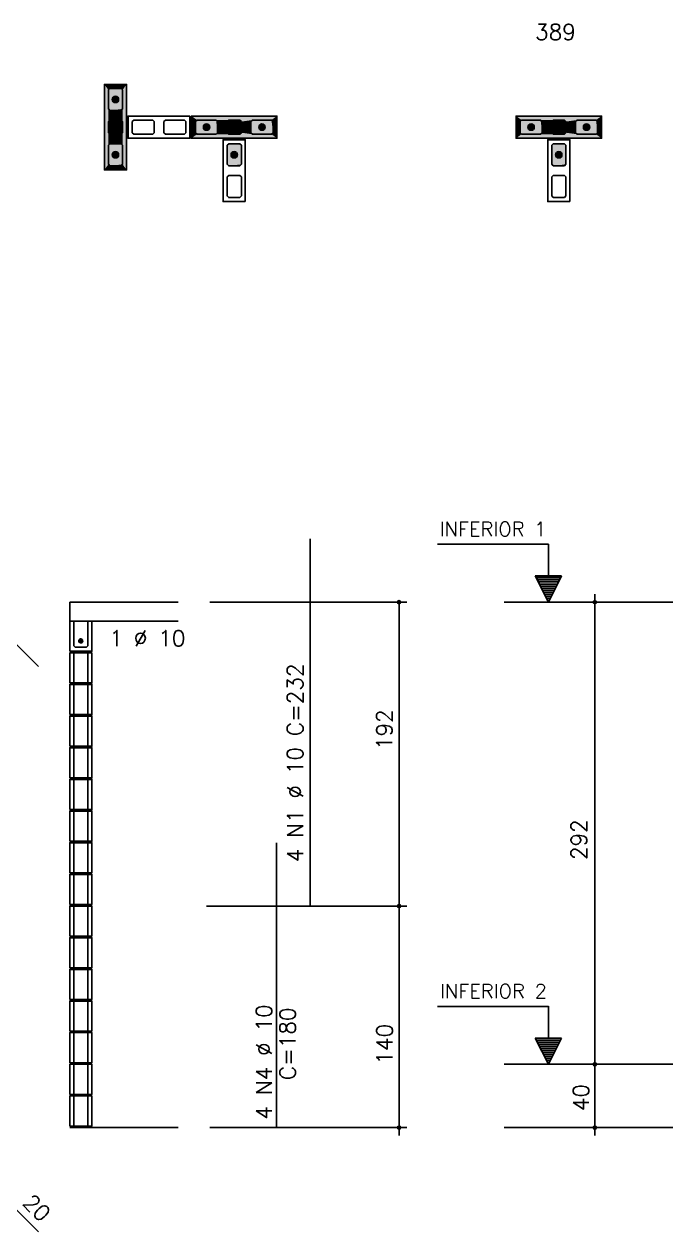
# Model space of a CAD drawing. Extents: x -1.9 to 86, y -1.6 to 60.9.
# Drawn here: x 36.79 to 44.98, y 14.5 to 29.76 of the extents above; entities that cross this region are included whole.
import ezdxf

# ---------------------------------------------------------------- set-up
doc = ezdxf.new("R2010")
doc.units = 0
doc.header["$MEASUREMENT"] = 0
for name, color, linetype in [('PENA_01', 1, 'CONTINUOUS'), ('PENA_02', 2, 'CONTINUOUS'), ('PENA_03', 3, 'CONTINUOUS'), ('PENA_05', 5, 'CONTINUOUS'), ('PENA_11', 252, 'CONTINUOUS'), ('PENA_19', 240, 'CONTINUOUS')]:
    doc.layers.add(name, color=color, linetype=linetype)
doc.styles.get("Standard").update_dxf_attribs({"font": 'ROMANS.SHX'})

msp = doc.modelspace()

# ---------------------------------------------------------------- linework, layer by layer
at = {"layer": 'PENA_01', "linetype": 'Continuous'}
for p, q in [((42.850194, 22.457409), (44.981058, 22.457409)), ((42.850194, 16.617409), (44.981058, 16.617409)), ((42.850194, 15.817409), (44.981058, 15.817409))]:
    msp.add_line(p, q, dxfattribs=at)
for points in [[(38.010752, 28.951166), (38.030752, 28.931166), (38.030752, 28.691166), (38.010752, 28.671166), (37.870752, 28.671166), (37.850752, 28.691166), (37.850752, 28.931166), (37.870752, 28.951166), (38.010752, 28.951166)], [(38.010752, 28.551166), (38.030752, 28.531166), (38.030752, 28.391166), (38.010752, 28.371166), (37.870752, 28.371166), (37.850752, 28.391166), (37.850752, 28.531166), (37.870752, 28.551166), (38.010752, 28.551166)], [(38.430752, 28.531166), (38.410752, 28.551166), (38.170752, 28.551166), (38.150752, 28.531166), (38.150752, 28.391166), (38.170752, 28.371166), (38.410752, 28.371166), (38.430752, 28.391166), (38.430752, 28.531166)], [(38.830752, 28.531166), (38.810752, 28.551166), (38.570752, 28.551166), (38.550752, 28.531166), (38.550752, 28.391166), (38.570752, 28.371166), (38.810752, 28.371166), (38.830752, 28.391166), (38.830752, 28.531166)], [(38.950752, 28.531166), (38.970752, 28.551166), (39.210752, 28.551166), (39.230752, 28.531166), (39.230752, 28.391166), (39.210752, 28.371166), (38.970752, 28.371166), (38.950752, 28.391166), (38.950752, 28.531166)], [(39.350752, 28.531166), (39.370752, 28.551166), (39.510752, 28.551166), (39.530752, 28.531166), (39.530752, 28.391166), (39.510752, 28.371166), (39.370752, 28.371166), (39.350752, 28.391166), (39.350752, 28.531166)], [(39.650752, 28.531166), (39.670752, 28.551166), (39.910752, 28.551166), (39.930752, 28.531166), (39.930752, 28.391166), (39.910752, 28.371166), (39.670752, 28.371166), (39.650752, 28.391166), (39.650752, 28.531166)], [(43.050752, 28.531166), (43.070752, 28.551166), (43.310752, 28.551166), (43.330752, 28.531166), (43.330752, 28.391166), (43.310752, 28.371166), (43.070752, 28.371166), (43.050752, 28.391166), (43.050752, 28.531166)], [(43.450752, 28.531166), (43.470752, 28.551166), (43.610752, 28.551166), (43.630752, 28.531166), (43.630752, 28.391166), (43.610752, 28.371166), (43.470752, 28.371166), (43.450752, 28.391166), (43.450752, 28.531166)], [(43.750752, 28.531166), (43.770752, 28.551166), (44.010752, 28.551166), (44.030752, 28.531166), (44.030752, 28.391166), (44.010752, 28.371166), (43.770752, 28.371166), (43.750752, 28.391166), (43.750752, 28.531166)], [(38.010752, 28.251166), (38.030752, 28.231166), (38.030752, 27.991166), (38.010752, 27.971166), (37.870752, 27.971166), (37.850752, 27.991166), (37.850752, 28.231166), (37.870752, 28.251166), (38.010752, 28.251166)], [(39.510752, 27.971166), (39.530752, 27.991166), (39.530752, 28.231166), (39.510752, 28.251166), (39.370752, 28.251166), (39.350752, 28.231166), (39.350752, 27.991166), (39.370752, 27.971166), (39.510752, 27.971166)], [(43.610752, 27.971166), (43.630752, 27.991166), (43.630752, 28.231166), (43.610752, 28.251166), (43.470752, 28.251166), (43.450752, 28.231166), (43.450752, 27.991166), (43.470752, 27.971166), (43.610752, 27.971166)], [(39.510752, 27.571166), (39.530752, 27.591166), (39.530752, 27.831166), (39.510752, 27.851166), (39.370752, 27.851166), (39.350752, 27.831166), (39.350752, 27.591166), (39.370752, 27.571166), (39.510752, 27.571166)], [(43.610752, 27.571166), (43.630752, 27.591166), (43.630752, 27.831166), (43.610752, 27.851166), (43.470752, 27.851166), (43.450752, 27.831166), (43.450752, 27.591166), (43.470752, 27.571166), (43.610752, 27.571166)]]:
    msp.add_lwpolyline(points, dxfattribs=at)
at = {"layer": 'PENA_02', "linetype": 'Continuous'}
for p, q in [((37.800752, 27.921166), (37.800752, 29.001166)), ((37.800752, 29.001166), (38.080752, 29.001166)), ((38.080752, 29.001166), (38.080752, 27.921166)), ((38.900752, 28.601166), (39.980752, 28.601166)), ((38.900752, 28.321166), (38.900752, 28.601166)), ((39.980752, 28.601166), (39.980752, 28.321166)), ((43.000752, 28.601166), (44.080752, 28.601166)), ((43.000752, 28.321166), (43.000752, 28.601166)), ((44.080752, 28.601166), (44.080752, 28.321166)), ((39.980752, 28.321166), (38.900752, 28.321166)), ((44.080752, 28.321166), (43.000752, 28.321166)), ((38.080752, 27.921166), (37.800752, 27.921166))]:
    msp.add_line(p, q, dxfattribs=at)
for points in [[(38.880752, 28.601166), (38.100752, 28.601166), (38.100752, 28.321166), (38.880752, 28.321166), (38.880752, 28.601166)], [(39.580752, 27.521166), (39.580752, 28.301166), (39.300752, 28.301166), (39.300752, 27.521166), (39.580752, 27.521166)], [(43.680752, 27.521166), (43.680752, 28.301166), (43.400752, 28.301166), (43.400752, 27.521166), (43.680752, 27.521166)]]:
    msp.add_lwpolyline(points, dxfattribs=at)
for centre, radius in [((41.523063, 22.457209), 0.02), ((41.523063, 22.457209), 0.01), ((43.99634, 22.457409), 0.02), ((43.99634, 22.457409), 0.01), ((41.523063, 18.617209), 0.02), ((41.523063, 18.617209), 0.01), ((43.99634, 16.617409), 0.02), ((43.99634, 16.617409), 0.01), ((41.523063, 15.817209), 0.02), ((41.523063, 15.817209), 0.01), ((43.99634, 15.817409), 0.02), ((43.99634, 15.817409), 0.01)]:
    msp.add_circle(centre, radius, dxfattribs=at)
at = {"layer": 'PENA_03', "linetype": 'Continuous'}
for p, q in [((43.409193, 23.189274), (42.009193, 23.189274)), ((43.409193, 22.789274), (43.409193, 23.189274)), ((43.410593, 22.789274), (43.410593, 23.190674)), ((43.409893, 22.457409), (43.24396, 22.789274)), ((43.24396, 22.789274), (43.409193, 22.789274)), ((43.409893, 22.460531), (43.246216, 22.787883)), ((43.573569, 22.787883), (43.246216, 22.787883)), ((43.563062, 22.763746), (43.256723, 22.763746)), ((43.575826, 22.789274), (43.409893, 22.457409)), ((43.573569, 22.787884), (43.409893, 22.46053)), ((43.410593, 22.789274), (43.575826, 22.789274)), ((43.550298, 22.738218), (43.269488, 22.738218)), ((43.537534, 22.71269), (43.282252, 22.71269)), ((43.524769, 22.687162), (43.295016, 22.687162)), ((43.512005, 22.661634), (43.30778, 22.661634)), ((43.499241, 22.636106), (43.320544, 22.636106)), ((43.486477, 22.610578), (43.333308, 22.610578)), ((37.363068, 22.457209), (37.363068, 21.837209)), ((37.363068, 22.457209), (38.733747, 22.457209)), ((39.133747, 22.457209), (41.623063, 22.457209)), ((41.523063, 15.716676), (41.523063, 22.457209)), ((43.473713, 22.58505), (43.346072, 22.58505)), ((43.460949, 22.559522), (43.358836, 22.559522)), ((43.448185, 22.533994), (43.3716, 22.533994)), ((43.435421, 22.508465), (43.384364, 22.508465)), ((43.422657, 22.482937), (43.397129, 22.482937)), ((43.99634, 15.716876), (43.99634, 22.557409)), ((37.363068, 22.217209), (38.733747, 22.217209)), ((37.413068, 21.437209), (37.413068, 21.817209)), ((37.593068, 21.437209), (37.593068, 21.817209)), ((37.413068, 21.037209), (37.413068, 21.417209)), ((37.593068, 21.037209), (37.593068, 21.417209)), ((37.413068, 20.637209), (37.413068, 21.017209)), ((37.593068, 20.637209), (37.593068, 21.017209)), ((37.413068, 20.237209), (37.413068, 20.617209)), ((37.593068, 20.237209), (37.593068, 20.617209)), ((37.413068, 19.837209), (37.413068, 20.217209)), ((37.593068, 19.837209), (37.593068, 20.217209)), ((37.413068, 19.437209), (37.413068, 19.817209)), ((37.593068, 19.437209), (37.593068, 19.817209)), ((37.413068, 19.037209), (37.413068, 19.417209)), ((37.593068, 19.037209), (37.593068, 19.417209)), ((37.413068, 18.637209), (37.413068, 19.017209)), ((37.593068, 18.637209), (37.593068, 19.017209)), ((37.413068, 18.237209), (37.413068, 18.617209)), ((37.593068, 18.237209), (37.593068, 18.617209)), ((39.091816, 18.617209), (41.623063, 18.617209)), ((37.413068, 17.837209), (37.413068, 18.217209)), ((37.593068, 17.837209), (37.593068, 18.217209)), ((37.413068, 17.437209), (37.413068, 17.817209)), ((37.593068, 17.437209), (37.593068, 17.817209)), ((37.413068, 17.037209), (37.413068, 17.417209)), ((37.593068, 17.037209), (37.593068, 17.417209)), ((43.409193, 17.349274), (42.009193, 17.349274)), ((43.409193, 16.949274), (43.409193, 17.349274)), ((43.410593, 16.949274), (43.410593, 17.350674)), ((37.413068, 16.637209), (37.413068, 17.017209)), ((37.593068, 16.637209), (37.593068, 17.017209)), ((43.409893, 16.617409), (43.24396, 16.949274)), ((43.24396, 16.949274), (43.409193, 16.949274)), ((43.409893, 16.620531), (43.246216, 16.947883)), ((43.573569, 16.947883), (43.246216, 16.947883)), ((43.575826, 16.949274), (43.409893, 16.617409)), ((43.573569, 16.947884), (43.409893, 16.62053)), ((43.410593, 16.949274), (43.575826, 16.949274)), ((43.563062, 16.923746), (43.256723, 16.923746)), ((43.550298, 16.898218), (43.269488, 16.898218)), ((43.537534, 16.87269), (43.282252, 16.87269)), ((43.524769, 16.847162), (43.295016, 16.847162)), ((43.512005, 16.821634), (43.30778, 16.821634)), ((43.499241, 16.796106), (43.320544, 16.796106)), ((43.486477, 16.770578), (43.333308, 16.770578)), ((43.473713, 16.74505), (43.346072, 16.74505)), ((43.460949, 16.719522), (43.358836, 16.719522)), ((43.448185, 16.693994), (43.3716, 16.693994)), ((43.435421, 16.668465), (43.384364, 16.668465)), ((43.422657, 16.642937), (43.397129, 16.642937)), ((37.413068, 16.237209), (37.413068, 16.617209)), ((37.593068, 16.237209), (37.593068, 16.617209)), ((37.413068, 15.837209), (37.413068, 16.217209)), ((37.593068, 15.837209), (37.593068, 16.217209)), ((37.363068, 15.817209), (38.733747, 15.817209)), ((39.133747, 15.817209), (41.623063, 15.817209))]:
    msp.add_line(p, q, dxfattribs=at)
for points in [[(37.870752, 28.671166), (37.850752, 28.691166), (37.850752, 28.931166), (37.870752, 28.951166), (38.010752, 28.951166), (38.030752, 28.931166), (38.030752, 28.691166), (38.010752, 28.671166), (37.870752, 28.671166)], [(38.030752, 28.391166), (38.010752, 28.371166), (37.870752, 28.371166), (37.850752, 28.391166), (37.850752, 28.531166), (37.870752, 28.551166), (38.010752, 28.551166), (38.030752, 28.531166), (38.030752, 28.391166)], [(39.230752, 28.391166), (39.210752, 28.371166), (38.970752, 28.371166), (38.950752, 28.391166), (38.950752, 28.531166), (38.970752, 28.551166), (39.210752, 28.551166), (39.230752, 28.531166), (39.230752, 28.391166)], [(39.530752, 28.391166), (39.510752, 28.371166), (39.370752, 28.371166), (39.350752, 28.391166), (39.350752, 28.531166), (39.370752, 28.551166), (39.510752, 28.551166), (39.530752, 28.531166), (39.530752, 28.391166)], [(39.930752, 28.391166), (39.910752, 28.371166), (39.670752, 28.371166), (39.650752, 28.391166), (39.650752, 28.531166), (39.670752, 28.551166), (39.910752, 28.551166), (39.930752, 28.531166), (39.930752, 28.391166)], [(43.330752, 28.391166), (43.310752, 28.371166), (43.070752, 28.371166), (43.050752, 28.391166), (43.050752, 28.531166), (43.070752, 28.551166), (43.310752, 28.551166), (43.330752, 28.531166), (43.330752, 28.391166)], [(43.630752, 28.391166), (43.610752, 28.371166), (43.470752, 28.371166), (43.450752, 28.391166), (43.450752, 28.531166), (43.470752, 28.551166), (43.610752, 28.551166), (43.630752, 28.531166), (43.630752, 28.391166)], [(44.030752, 28.391166), (44.010752, 28.371166), (43.770752, 28.371166), (43.750752, 28.391166), (43.750752, 28.531166), (43.770752, 28.551166), (44.010752, 28.551166), (44.030752, 28.531166), (44.030752, 28.391166)], [(37.870752, 27.971166), (37.850752, 27.991166), (37.850752, 28.231166), (37.870752, 28.251166), (38.010752, 28.251166), (38.030752, 28.231166), (38.030752, 27.991166), (38.010752, 27.971166), (37.870752, 27.971166)], [(39.370752, 27.971166), (39.350752, 27.991166), (39.350752, 28.231166), (39.370752, 28.251166), (39.510752, 28.251166), (39.530752, 28.231166), (39.530752, 27.991166), (39.510752, 27.971166), (39.370752, 27.971166)], [(43.470752, 27.971166), (43.450752, 27.991166), (43.450752, 28.231166), (43.470752, 28.251166), (43.610752, 28.251166), (43.630752, 28.231166), (43.630752, 27.991166), (43.610752, 27.971166), (43.470752, 27.971166)], [(37.363068, 21.837209), (37.643068, 21.837209), (37.643068, 22.217209)], [(37.593068, 22.217209), (37.593068, 21.907209), (37.573068, 21.887209), (37.433068, 21.887209), (37.413068, 21.907209), (37.413068, 22.217209)], [(37.527617, 21.968199), (37.525455, 21.978367), (37.519345, 21.986777), (37.510342, 21.991975), (37.500004, 21.993062), (37.490117, 21.98985), (37.482391, 21.982894), (37.478163, 21.973397), (37.478163, 21.963001), (37.482391, 21.953504), (37.490117, 21.946548), (37.500004, 21.943336), (37.510342, 21.944422), (37.519345, 21.94962), (37.525455, 21.95803), (37.527617, 21.968199)], [(37.363068, 21.437209), (37.643068, 21.437209), (37.643068, 21.817209), (37.363068, 21.817209), (37.363068, 21.437209)], [(37.363068, 21.037209), (37.643068, 21.037209), (37.643068, 21.417209), (37.363068, 21.417209), (37.363068, 21.037209)], [(37.363068, 20.637209), (37.643068, 20.637209), (37.643068, 21.017209), (37.363068, 21.017209), (37.363068, 20.637209)], [(37.363068, 20.237209), (37.643068, 20.237209), (37.643068, 20.617209), (37.363068, 20.617209), (37.363068, 20.237209)], [(37.363068, 19.837209), (37.643068, 19.837209), (37.643068, 20.217209), (37.363068, 20.217209), (37.363068, 19.837209)], [(37.363068, 19.437209), (37.643068, 19.437209), (37.643068, 19.817209), (37.363068, 19.817209), (37.363068, 19.437209)], [(37.363068, 19.037209), (37.643068, 19.037209), (37.643068, 19.417209), (37.363068, 19.417209), (37.363068, 19.037209)], [(37.363068, 18.637209), (37.643068, 18.637209), (37.643068, 19.017209), (37.363068, 19.017209), (37.363068, 18.637209)], [(37.363068, 18.237209), (37.643068, 18.237209), (37.643068, 18.617209), (37.363068, 18.617209), (37.363068, 18.237209)], [(37.363068, 17.837209), (37.643068, 17.837209), (37.643068, 18.217209), (37.363068, 18.217209), (37.363068, 17.837209)], [(37.363068, 17.437209), (37.643068, 17.437209), (37.643068, 17.817209), (37.363068, 17.817209), (37.363068, 17.437209)], [(37.363068, 17.037209), (37.643068, 17.037209), (37.643068, 17.417209), (37.363068, 17.417209), (37.363068, 17.037209)], [(37.363068, 16.637209), (37.643068, 16.637209), (37.643068, 17.017209), (37.363068, 17.017209), (37.363068, 16.637209)], [(37.363068, 16.237209), (37.643068, 16.237209), (37.643068, 16.617209), (37.363068, 16.617209), (37.363068, 16.237209)], [(37.363068, 15.837209), (37.643068, 15.837209), (37.643068, 16.217209), (37.363068, 16.217209), (37.363068, 15.837209)]]:
    msp.add_lwpolyline(points, dxfattribs=at)
for centre, radius in [((37.940752, 28.811166), 0.04), ((37.940752, 28.461166), 0.04), ((39.090752, 28.461166), 0.04), ((39.440752, 28.461166), 0.04), ((39.790752, 28.461166), 0.04), ((43.190752, 28.461166), 0.04), ((43.540752, 28.461166), 0.04), ((43.890752, 28.461166), 0.04), ((37.940752, 28.111166), 0.04), ((39.440752, 28.111166), 0.04), ((43.540752, 28.111166), 0.04), ((37.502617, 21.968199), 0.025)]:
    msp.add_circle(centre, radius, dxfattribs=at)
for points in [[(37.980752, 28.811166), (37.947698, 28.850558), (37.920752, 28.845807)], [(37.980752, 28.811166), (37.971394, 28.836877), (37.947698, 28.850558)], [(37.980752, 28.811166), (37.920752, 28.845807), (37.903164, 28.824847)], [(37.980752, 28.811166), (37.903164, 28.824847), (37.903164, 28.797485)], [(37.980752, 28.811166), (37.903164, 28.797485), (37.920752, 28.776525)], [(37.980752, 28.811166), (37.920752, 28.776525), (37.947698, 28.771774)], [(37.980752, 28.811166), (37.947698, 28.771774), (37.971394, 28.785454)], [(37.980752, 28.811166), (37.971394, 28.785454), (37.980752, 28.811166)], [(37.980752, 28.461166), (37.920752, 28.495807), (37.903164, 28.474847)], [(37.980752, 28.461166), (37.903164, 28.474847), (37.903164, 28.447485)], [(37.980752, 28.461166), (37.903164, 28.447485), (37.920752, 28.426525)], [(37.980752, 28.461166), (37.947698, 28.500558), (37.920752, 28.495807)], [(37.980752, 28.461166), (37.920752, 28.426525), (37.947698, 28.421774)], [(37.980752, 28.461166), (37.971394, 28.486877), (37.947698, 28.500558)], [(37.980752, 28.461166), (37.947698, 28.421774), (37.971394, 28.435454)], [(37.980752, 28.461166), (37.971394, 28.435454), (37.980752, 28.461166)], [(39.130752, 28.461166), (39.070752, 28.495807), (39.053164, 28.474847)], [(39.130752, 28.461166), (39.053164, 28.474847), (39.053164, 28.447485)], [(39.130752, 28.461166), (39.053164, 28.447485), (39.070752, 28.426525)], [(39.130752, 28.461166), (39.097698, 28.500558), (39.070752, 28.495807)], [(39.130752, 28.461166), (39.070752, 28.426525), (39.097698, 28.421774)], [(39.130752, 28.461166), (39.121394, 28.486877), (39.097698, 28.500558)], [(39.130752, 28.461166), (39.097698, 28.421774), (39.121394, 28.435454)], [(39.130752, 28.461166), (39.121394, 28.435454), (39.130752, 28.461166)], [(39.480752, 28.461166), (39.420752, 28.495807), (39.403164, 28.474847)], [(39.480752, 28.461166), (39.403164, 28.474847), (39.403164, 28.447485)], [(39.480752, 28.461166), (39.403164, 28.447485), (39.420752, 28.426525)], [(39.480752, 28.461166), (39.447698, 28.500558), (39.420752, 28.495807)], [(39.480752, 28.461166), (39.420752, 28.426525), (39.447698, 28.421774)], [(39.480752, 28.461166), (39.471394, 28.486877), (39.447698, 28.500558)], [(39.480752, 28.461166), (39.447698, 28.421774), (39.471394, 28.435454)], [(39.480752, 28.461166), (39.471394, 28.435454), (39.480752, 28.461166)], [(39.830752, 28.461166), (39.770752, 28.495807), (39.753164, 28.474847)], [(39.830752, 28.461166), (39.753164, 28.474847), (39.753164, 28.447485)], [(39.830752, 28.461166), (39.753164, 28.447485), (39.770752, 28.426525)], [(39.830752, 28.461166), (39.797698, 28.500558), (39.770752, 28.495807)], [(39.830752, 28.461166), (39.770752, 28.426525), (39.797698, 28.421774)], [(39.830752, 28.461166), (39.821394, 28.486877), (39.797698, 28.500558)], [(39.830752, 28.461166), (39.797698, 28.421774), (39.821394, 28.435454)], [(39.830752, 28.461166), (39.821394, 28.435454), (39.830752, 28.461166)], [(43.230752, 28.461166), (43.170752, 28.495807), (43.153164, 28.474847)], [(43.230752, 28.461166), (43.153164, 28.474847), (43.153164, 28.447485)], [(43.230752, 28.461166), (43.153164, 28.447485), (43.170752, 28.426525)], [(43.230752, 28.461166), (43.197698, 28.500558), (43.170752, 28.495807)], [(43.230752, 28.461166), (43.170752, 28.426525), (43.197698, 28.421774)], [(43.230752, 28.461166), (43.221394, 28.486877), (43.197698, 28.500558)], [(43.230752, 28.461166), (43.197698, 28.421774), (43.221394, 28.435454)], [(43.230752, 28.461166), (43.221394, 28.435454), (43.230752, 28.461166)], [(43.580752, 28.461166), (43.520752, 28.495807), (43.503164, 28.474847)], [(43.580752, 28.461166), (43.503164, 28.474847), (43.503164, 28.447485)], [(43.580752, 28.461166), (43.503164, 28.447485), (43.520752, 28.426525)], [(43.580752, 28.461166), (43.547698, 28.500558), (43.520752, 28.495807)], [(43.580752, 28.461166), (43.520752, 28.426525), (43.547698, 28.421774)], [(43.580752, 28.461166), (43.571394, 28.486877), (43.547698, 28.500558)], [(43.580752, 28.461166), (43.547698, 28.421774), (43.571394, 28.435454)], [(43.580752, 28.461166), (43.571394, 28.435454), (43.580752, 28.461166)], [(43.930752, 28.461166), (43.870752, 28.495807), (43.853164, 28.474847)], [(43.930752, 28.461166), (43.853164, 28.474847), (43.853164, 28.447485)], [(43.930752, 28.461166), (43.853164, 28.447485), (43.870752, 28.426525)], [(43.930752, 28.461166), (43.897698, 28.500558), (43.870752, 28.495807)], [(43.930752, 28.461166), (43.870752, 28.426525), (43.897698, 28.421774)], [(43.930752, 28.461166), (43.921394, 28.486877), (43.897698, 28.500558)], [(43.930752, 28.461166), (43.897698, 28.421774), (43.921394, 28.435454)], [(43.930752, 28.461166), (43.921394, 28.435454), (43.930752, 28.461166)], [(37.980752, 28.111166), (37.920752, 28.145807), (37.903164, 28.124847)], [(37.980752, 28.111166), (37.903164, 28.124847), (37.903164, 28.097485)], [(37.980752, 28.111166), (37.903164, 28.097485), (37.920752, 28.076525)], [(37.980752, 28.111166), (37.947698, 28.150558), (37.920752, 28.145807)], [(37.980752, 28.111166), (37.920752, 28.076525), (37.947698, 28.071774)], [(37.980752, 28.111166), (37.971394, 28.136877), (37.947698, 28.150558)], [(37.980752, 28.111166), (37.947698, 28.071774), (37.971394, 28.085454)], [(37.980752, 28.111166), (37.971394, 28.085454), (37.980752, 28.111166)], [(39.480752, 28.111166), (39.420752, 28.145807), (39.403164, 28.124847)], [(39.480752, 28.111166), (39.403164, 28.124847), (39.403164, 28.097485)], [(39.480752, 28.111166), (39.403164, 28.097485), (39.420752, 28.076525)], [(39.480752, 28.111166), (39.447698, 28.150558), (39.420752, 28.145807)], [(39.480752, 28.111166), (39.420752, 28.076525), (39.447698, 28.071774)], [(39.480752, 28.111166), (39.471394, 28.136877), (39.447698, 28.150558)], [(39.480752, 28.111166), (39.447698, 28.071774), (39.471394, 28.085454)], [(39.480752, 28.111166), (39.471394, 28.085454), (39.480752, 28.111166)], [(43.580752, 28.111166), (43.520752, 28.145807), (43.503164, 28.124847)], [(43.580752, 28.111166), (43.503164, 28.124847), (43.503164, 28.097485)], [(43.580752, 28.111166), (43.503164, 28.097485), (43.520752, 28.076525)], [(43.580752, 28.111166), (43.547698, 28.150558), (43.520752, 28.145807)], [(43.580752, 28.111166), (43.520752, 28.076525), (43.547698, 28.071774)], [(43.580752, 28.111166), (43.571394, 28.136877), (43.547698, 28.150558)], [(43.580752, 28.111166), (43.547698, 28.071774), (43.571394, 28.085454)], [(43.580752, 28.111166), (43.571394, 28.085454), (43.580752, 28.111166)], [(37.527617, 21.968199), (37.482391, 21.982894), (37.478163, 21.973397)], [(37.527617, 21.968199), (37.490117, 21.98985), (37.479124, 21.976749)], [(37.527617, 21.968199), (37.490117, 21.98985), (37.482391, 21.982894)], [(37.527617, 21.968199), (37.500004, 21.993062), (37.490117, 21.98985)], [(37.527617, 21.968199), (37.506958, 21.992819), (37.490117, 21.98985)], [(37.527617, 21.968199), (37.510342, 21.991975), (37.500004, 21.993062)], [(37.527617, 21.968199), (37.521768, 21.984269), (37.506958, 21.992819)], [(37.527617, 21.968199), (37.519345, 21.986777), (37.510342, 21.991975)], [(37.527617, 21.968199), (37.525455, 21.978367), (37.519345, 21.986777)], [(37.527617, 21.968199), (37.478163, 21.973397), (37.478163, 21.963001)], [(37.527617, 21.968199), (37.478163, 21.963001), (37.482391, 21.953504)], [(37.527617, 21.968199), (37.479124, 21.976749), (37.479124, 21.959648)], [(37.527617, 21.968199), (37.479124, 21.959648), (37.490117, 21.946548)], [(37.527617, 21.968199), (37.482391, 21.953504), (37.490117, 21.946548)], [(37.527617, 21.968199), (37.490117, 21.946548), (37.506958, 21.943579)], [(37.527617, 21.968199), (37.490117, 21.946548), (37.500004, 21.943336)], [(37.527617, 21.968199), (37.500004, 21.943336), (37.510342, 21.944422)], [(37.527617, 21.968199), (37.506958, 21.943579), (37.521768, 21.952129)], [(37.527617, 21.968199), (37.510342, 21.944422), (37.519345, 21.94962)], [(37.527617, 21.968199), (37.519345, 21.94962), (37.525455, 21.95803)], [(37.527617, 21.968199), (37.521768, 21.952129), (37.527617, 21.968199)], [(37.527617, 21.968199), (37.525455, 21.95803), (37.527617, 21.968199)]]:
    msp.add_solid(points, dxfattribs=at)
at = {"layer": 'PENA_05', "linetype": 'Continuous'}
for p, q in [((40.399313, 18.617209), (40.399313, 23.257209)), ((36.685012, 21.927209), (36.967855, 21.644366)), ((39.973389, 15.817209), (39.973389, 19.417209)), ((36.685012, 14.782697), (36.967855, 14.499855))]:
    msp.add_line(p, q, dxfattribs=at)
at = {"layer": 'PENA_11', "linetype": 'Continuous'}
for points in [[(37.870752, 28.671166), (37.850752, 28.931166), (37.870752, 28.951166)], [(37.870752, 28.671166), (37.850752, 28.691166), (37.850752, 28.931166)], [(37.870752, 28.671166), (37.870752, 28.951166), (38.010752, 28.951166)], [(37.870752, 28.671166), (38.010752, 28.951166), (38.030752, 28.931166)], [(37.870752, 28.671166), (38.030752, 28.931166), (38.030752, 28.691166)], [(38.030752, 28.391166), (37.850752, 28.531166), (37.870752, 28.551166)], [(37.870752, 28.671166), (38.030752, 28.691166), (38.010752, 28.671166)], [(37.870752, 28.671166), (38.010752, 28.671166), (37.870752, 28.671166)], [(38.030752, 28.391166), (37.870752, 28.551166), (38.010752, 28.551166)], [(38.030752, 28.391166), (38.010752, 28.551166), (38.030752, 28.531166)], [(39.230752, 28.391166), (38.950752, 28.531166), (38.970752, 28.551166)], [(39.230752, 28.391166), (38.970752, 28.551166), (39.210752, 28.551166)], [(39.230752, 28.391166), (39.210752, 28.551166), (39.230752, 28.531166)], [(39.530752, 28.391166), (39.350752, 28.531166), (39.370752, 28.551166)], [(39.530752, 28.391166), (39.370752, 28.551166), (39.510752, 28.551166)], [(39.530752, 28.391166), (39.510752, 28.551166), (39.530752, 28.531166)], [(39.930752, 28.391166), (39.650752, 28.531166), (39.670752, 28.551166)], [(39.930752, 28.391166), (39.670752, 28.551166), (39.910752, 28.551166)], [(39.930752, 28.391166), (39.910752, 28.551166), (39.930752, 28.531166)], [(43.330752, 28.391166), (43.050752, 28.531166), (43.070752, 28.551166)], [(43.330752, 28.391166), (43.070752, 28.551166), (43.310752, 28.551166)], [(43.330752, 28.391166), (43.310752, 28.551166), (43.330752, 28.531166)], [(43.630752, 28.391166), (43.450752, 28.531166), (43.470752, 28.551166)], [(43.630752, 28.391166), (43.470752, 28.551166), (43.610752, 28.551166)], [(43.630752, 28.391166), (43.610752, 28.551166), (43.630752, 28.531166)], [(44.030752, 28.391166), (43.750752, 28.531166), (43.770752, 28.551166)], [(44.030752, 28.391166), (43.770752, 28.551166), (44.010752, 28.551166)], [(44.030752, 28.391166), (44.010752, 28.551166), (44.030752, 28.531166)], [(38.030752, 28.391166), (37.850752, 28.391166), (37.850752, 28.531166)], [(38.030752, 28.391166), (37.870752, 28.371166), (37.850752, 28.391166)], [(38.030752, 28.391166), (38.010752, 28.371166), (37.870752, 28.371166)], [(38.030752, 28.391166), (38.030752, 28.531166), (38.030752, 28.391166)], [(39.230752, 28.391166), (38.950752, 28.391166), (38.950752, 28.531166)], [(39.230752, 28.391166), (38.970752, 28.371166), (38.950752, 28.391166)], [(39.230752, 28.391166), (39.210752, 28.371166), (38.970752, 28.371166)], [(39.230752, 28.391166), (39.230752, 28.531166), (39.230752, 28.391166)], [(39.530752, 28.391166), (39.350752, 28.391166), (39.350752, 28.531166)], [(39.530752, 28.391166), (39.370752, 28.371166), (39.350752, 28.391166)], [(39.530752, 28.391166), (39.510752, 28.371166), (39.370752, 28.371166)], [(39.530752, 28.391166), (39.530752, 28.531166), (39.530752, 28.391166)], [(39.930752, 28.391166), (39.650752, 28.391166), (39.650752, 28.531166)], [(39.930752, 28.391166), (39.670752, 28.371166), (39.650752, 28.391166)], [(39.930752, 28.391166), (39.910752, 28.371166), (39.670752, 28.371166)], [(39.930752, 28.391166), (39.930752, 28.531166), (39.930752, 28.391166)], [(43.330752, 28.391166), (43.050752, 28.391166), (43.050752, 28.531166)], [(43.330752, 28.391166), (43.070752, 28.371166), (43.050752, 28.391166)], [(43.330752, 28.391166), (43.310752, 28.371166), (43.070752, 28.371166)], [(43.330752, 28.391166), (43.330752, 28.531166), (43.330752, 28.391166)], [(43.630752, 28.391166), (43.450752, 28.391166), (43.450752, 28.531166)], [(43.630752, 28.391166), (43.470752, 28.371166), (43.450752, 28.391166)], [(43.630752, 28.391166), (43.610752, 28.371166), (43.470752, 28.371166)], [(43.630752, 28.391166), (43.630752, 28.531166), (43.630752, 28.391166)], [(44.030752, 28.391166), (43.750752, 28.391166), (43.750752, 28.531166)], [(44.030752, 28.391166), (43.770752, 28.371166), (43.750752, 28.391166)], [(44.030752, 28.391166), (44.010752, 28.371166), (43.770752, 28.371166)], [(44.030752, 28.391166), (44.030752, 28.531166), (44.030752, 28.391166)], [(37.870752, 27.971166), (37.850752, 28.231166), (37.870752, 28.251166)], [(37.870752, 27.971166), (37.870752, 28.251166), (38.010752, 28.251166)], [(37.870752, 27.971166), (38.010752, 28.251166), (38.030752, 28.231166)], [(39.370752, 27.971166), (39.350752, 28.231166), (39.370752, 28.251166)], [(39.370752, 27.971166), (39.370752, 28.251166), (39.510752, 28.251166)], [(39.370752, 27.971166), (39.510752, 28.251166), (39.530752, 28.231166)], [(43.470752, 27.971166), (43.450752, 28.231166), (43.470752, 28.251166)], [(43.470752, 27.971166), (43.470752, 28.251166), (43.610752, 28.251166)], [(43.470752, 27.971166), (43.610752, 28.251166), (43.630752, 28.231166)], [(37.870752, 27.971166), (37.850752, 27.991166), (37.850752, 28.231166)], [(37.870752, 27.971166), (38.030752, 28.231166), (38.030752, 27.991166)], [(39.370752, 27.971166), (39.350752, 27.991166), (39.350752, 28.231166)], [(39.370752, 27.971166), (39.530752, 28.231166), (39.530752, 27.991166)], [(43.470752, 27.971166), (43.450752, 27.991166), (43.450752, 28.231166)], [(43.470752, 27.971166), (43.630752, 28.231166), (43.630752, 27.991166)], [(37.870752, 27.971166), (38.030752, 27.991166), (38.010752, 27.971166)], [(37.870752, 27.971166), (38.010752, 27.971166), (37.870752, 27.971166)], [(39.370752, 27.971166), (39.530752, 27.991166), (39.510752, 27.971166)], [(39.370752, 27.971166), (39.510752, 27.971166), (39.370752, 27.971166)], [(43.470752, 27.971166), (43.630752, 27.991166), (43.610752, 27.971166)], [(43.470752, 27.971166), (43.610752, 27.971166), (43.470752, 27.971166)]]:
    msp.add_solid(points, dxfattribs=at)
at = {"layer": 'PENA_19', "linetype": 'Continuous'}
for points in [[(37.940752, 29.001166), (37.940752, 28.951166), (37.870752, 28.951166), (37.850752, 28.931166), (37.850752, 28.691166), (37.870752, 28.671166), (37.940752, 28.671166), (37.940752, 28.551166), (37.870752, 28.551166), (37.850752, 28.531166), (37.850752, 28.391166), (37.870752, 28.371166), (37.940752, 28.371166), (37.940752, 28.251166), (37.870752, 28.251166), (37.850752, 28.231166), (37.850752, 27.991166), (37.870752, 27.971166), (37.940752, 27.971166), (37.940752, 27.921166), (37.800752, 27.921166), (37.800752, 29.001166), (37.940752, 29.001166)], [(37.940752, 29.001166), (37.940752, 28.951166), (38.010752, 28.951166), (38.030752, 28.931166), (38.030752, 28.691166), (38.010752, 28.671166), (37.940752, 28.671166), (37.940752, 28.551166), (38.010752, 28.551166), (38.030752, 28.531166), (38.030752, 28.391166), (38.010752, 28.371166), (37.940752, 28.371166), (37.940752, 28.251166), (38.010752, 28.251166), (38.030752, 28.231166), (38.030752, 27.991166), (38.010752, 27.971166), (37.940752, 27.971166), (37.940752, 27.921166), (38.080752, 27.921166), (38.080752, 29.001166), (37.940752, 29.001166)], [(38.900752, 28.461166), (38.950752, 28.461166), (38.950752, 28.531166), (38.970752, 28.551166), (39.210752, 28.551166), (39.230752, 28.531166), (39.230752, 28.461166), (39.350752, 28.461166), (39.350752, 28.531166), (39.370752, 28.551166), (39.510752, 28.551166), (39.530752, 28.531166), (39.530752, 28.461166), (39.650752, 28.461166), (39.650752, 28.531166), (39.670752, 28.551166), (39.910752, 28.551166), (39.930752, 28.531166), (39.930752, 28.461166), (39.980752, 28.461166), (39.980752, 28.601166), (38.900752, 28.601166), (38.900752, 28.461166)], [(43.000752, 28.461166), (43.050752, 28.461166), (43.050752, 28.531166), (43.070752, 28.551166), (43.310752, 28.551166), (43.330752, 28.531166), (43.330752, 28.461166), (43.450752, 28.461166), (43.450752, 28.531166), (43.470752, 28.551166), (43.610752, 28.551166), (43.630752, 28.531166), (43.630752, 28.461166), (43.750752, 28.461166), (43.750752, 28.531166), (43.770752, 28.551166), (44.010752, 28.551166), (44.030752, 28.531166), (44.030752, 28.461166), (44.080752, 28.461166), (44.080752, 28.601166), (43.000752, 28.601166), (43.000752, 28.461166)], [(38.900752, 28.461166), (38.950752, 28.461166), (38.950752, 28.391166), (38.970752, 28.371166), (39.210752, 28.371166), (39.230752, 28.391166), (39.230752, 28.461166), (39.350752, 28.461166), (39.350752, 28.391166), (39.370752, 28.371166), (39.510752, 28.371166), (39.530752, 28.391166), (39.530752, 28.461166), (39.650752, 28.461166), (39.650752, 28.391166), (39.670752, 28.371166), (39.910752, 28.371166), (39.930752, 28.391166), (39.930752, 28.461166), (39.980752, 28.461166), (39.980752, 28.321166), (38.900752, 28.321166), (38.900752, 28.461166)], [(43.000752, 28.461166), (43.050752, 28.461166), (43.050752, 28.391166), (43.070752, 28.371166), (43.310752, 28.371166), (43.330752, 28.391166), (43.330752, 28.461166), (43.450752, 28.461166), (43.450752, 28.391166), (43.470752, 28.371166), (43.610752, 28.371166), (43.630752, 28.391166), (43.630752, 28.461166), (43.750752, 28.461166), (43.750752, 28.391166), (43.770752, 28.371166), (44.010752, 28.371166), (44.030752, 28.391166), (44.030752, 28.461166), (44.080752, 28.461166), (44.080752, 28.321166), (43.000752, 28.321166), (43.000752, 28.461166)]]:
    msp.add_lwpolyline(points, dxfattribs=at)
for points in [[(37.870752, 28.951166), (37.850752, 28.931166), (37.800752, 29.001166)], [(37.870752, 28.951166), (37.800752, 29.001166), (37.940752, 29.001166)], [(37.800752, 29.001166), (37.850752, 28.931166), (37.800752, 27.921166)], [(37.870752, 28.951166), (37.940752, 29.001166), (37.940752, 28.951166)], [(37.940752, 29.001166), (38.010752, 28.951166), (38.080752, 29.001166)], [(37.940752, 29.001166), (37.940752, 28.951166), (38.010752, 28.951166)], [(38.080752, 29.001166), (38.010752, 28.951166), (38.030752, 28.931166)], [(38.080752, 29.001166), (38.030752, 28.931166), (38.080752, 27.921166)], [(37.800752, 27.921166), (37.850752, 28.931166), (37.850752, 27.991166)], [(37.850752, 27.991166), (37.850752, 28.931166), (37.850752, 28.691166)], [(38.080752, 27.921166), (38.030752, 28.931166), (38.030752, 28.691166)], [(37.850752, 28.691166), (37.850752, 27.991166), (37.850752, 28.531166)], [(37.870752, 28.671166), (37.850752, 28.531166), (37.850752, 28.691166)], [(37.870752, 28.551166), (37.850752, 28.531166), (37.870752, 28.671166)], [(37.870752, 28.551166), (37.870752, 28.671166), (37.940752, 28.671166)], [(37.870752, 28.551166), (37.940752, 28.671166), (37.940752, 28.551166)], [(38.010752, 28.671166), (37.940752, 28.671166), (38.010752, 28.551166)], [(37.940752, 28.671166), (37.940752, 28.551166), (38.010752, 28.551166)], [(38.030752, 28.531166), (38.030752, 28.691166), (38.010752, 28.671166)], [(38.030752, 28.531166), (38.010752, 28.671166), (38.010752, 28.551166)], [(38.080752, 27.921166), (38.030752, 28.691166), (38.030752, 28.531166)], [(39.980752, 28.601166), (38.900752, 28.601166), (38.970752, 28.551166)], [(38.900752, 28.601166), (38.900752, 28.461166), (38.950752, 28.461166)], [(38.900752, 28.601166), (38.950752, 28.461166), (38.950752, 28.531166)], [(38.900752, 28.601166), (38.950752, 28.531166), (38.970752, 28.551166)], [(39.980752, 28.601166), (38.970752, 28.551166), (39.210752, 28.551166)], [(39.980752, 28.601166), (39.210752, 28.551166), (39.370752, 28.551166)], [(39.230752, 28.531166), (39.370752, 28.551166), (39.210752, 28.551166)], [(39.230752, 28.531166), (39.350752, 28.531166), (39.370752, 28.551166)], [(39.980752, 28.601166), (39.370752, 28.551166), (39.510752, 28.551166)], [(39.980752, 28.601166), (39.510752, 28.551166), (39.530752, 28.531166)], [(39.980752, 28.601166), (39.530752, 28.531166), (39.670752, 28.551166)], [(39.530752, 28.531166), (39.650752, 28.531166), (39.670752, 28.551166)], [(39.980752, 28.601166), (39.670752, 28.551166), (39.910752, 28.551166)], [(39.980752, 28.601166), (39.910752, 28.551166), (39.930752, 28.531166)], [(39.980752, 28.601166), (39.930752, 28.531166), (39.980752, 28.461166)], [(44.080752, 28.601166), (43.000752, 28.601166), (43.070752, 28.551166)], [(43.000752, 28.601166), (43.000752, 28.461166), (43.050752, 28.461166)], [(43.000752, 28.601166), (43.050752, 28.461166), (43.050752, 28.531166)], [(43.000752, 28.601166), (43.050752, 28.531166), (43.070752, 28.551166)], [(44.080752, 28.601166), (43.070752, 28.551166), (43.310752, 28.551166)], [(44.080752, 28.601166), (43.310752, 28.551166), (43.470752, 28.551166)], [(43.330752, 28.531166), (43.470752, 28.551166), (43.310752, 28.551166)], [(43.330752, 28.531166), (43.450752, 28.531166), (43.470752, 28.551166)], [(44.080752, 28.601166), (43.470752, 28.551166), (43.610752, 28.551166)], [(44.080752, 28.601166), (43.610752, 28.551166), (43.630752, 28.531166)], [(44.080752, 28.601166), (43.630752, 28.531166), (43.770752, 28.551166)], [(43.630752, 28.531166), (43.750752, 28.531166), (43.770752, 28.551166)], [(44.080752, 28.601166), (43.770752, 28.551166), (44.010752, 28.551166)], [(44.080752, 28.601166), (44.010752, 28.551166), (44.030752, 28.531166)], [(44.080752, 28.601166), (44.030752, 28.531166), (44.080752, 28.461166)], [(37.850752, 28.531166), (37.850752, 27.991166), (37.850752, 28.391166)], [(37.850752, 27.991166), (37.850752, 28.231166), (37.850752, 28.391166)], [(37.870752, 28.371166), (37.850752, 28.231166), (37.850752, 28.391166)], [(38.010752, 28.371166), (38.030752, 28.231166), (38.030752, 28.391166)], [(38.030752, 28.391166), (38.080752, 27.921166), (38.030752, 28.531166)], [(38.030752, 28.231166), (38.080752, 27.921166), (38.030752, 28.391166)], [(38.900752, 28.321166), (38.900752, 28.461166), (38.950752, 28.461166)], [(38.900752, 28.321166), (38.950752, 28.461166), (38.950752, 28.391166)], [(38.900752, 28.321166), (38.950752, 28.391166), (38.970752, 28.371166)], [(39.230752, 28.391166), (39.370752, 28.371166), (39.210752, 28.371166)], [(39.230752, 28.531166), (39.230752, 28.461166), (39.350752, 28.461166)], [(39.230752, 28.531166), (39.350752, 28.461166), (39.350752, 28.531166)], [(39.230752, 28.391166), (39.230752, 28.461166), (39.350752, 28.461166)], [(39.230752, 28.391166), (39.350752, 28.461166), (39.350752, 28.391166)], [(39.230752, 28.391166), (39.350752, 28.391166), (39.370752, 28.371166)], [(39.980752, 28.321166), (39.510752, 28.371166), (39.530752, 28.391166)], [(39.530752, 28.531166), (39.530752, 28.461166), (39.650752, 28.461166)], [(39.530752, 28.531166), (39.650752, 28.461166), (39.650752, 28.531166)], [(39.530752, 28.391166), (39.530752, 28.461166), (39.650752, 28.461166)], [(39.530752, 28.391166), (39.650752, 28.461166), (39.650752, 28.391166)], [(39.980752, 28.321166), (39.530752, 28.391166), (39.670752, 28.371166)], [(39.530752, 28.391166), (39.650752, 28.391166), (39.670752, 28.371166)], [(39.980752, 28.321166), (39.910752, 28.371166), (39.930752, 28.391166)], [(39.980752, 28.461166), (39.930752, 28.531166), (39.930752, 28.461166)], [(39.980752, 28.321166), (39.930752, 28.391166), (39.980752, 28.461166)], [(39.980752, 28.461166), (39.930752, 28.391166), (39.930752, 28.461166)], [(43.000752, 28.321166), (43.000752, 28.461166), (43.050752, 28.461166)], [(43.000752, 28.321166), (43.050752, 28.461166), (43.050752, 28.391166)], [(43.000752, 28.321166), (43.050752, 28.391166), (43.070752, 28.371166)], [(43.330752, 28.391166), (43.470752, 28.371166), (43.310752, 28.371166)], [(43.330752, 28.531166), (43.330752, 28.461166), (43.450752, 28.461166)], [(43.330752, 28.531166), (43.450752, 28.461166), (43.450752, 28.531166)], [(43.330752, 28.391166), (43.330752, 28.461166), (43.450752, 28.461166)], [(43.330752, 28.391166), (43.450752, 28.461166), (43.450752, 28.391166)], [(43.330752, 28.391166), (43.450752, 28.391166), (43.470752, 28.371166)], [(44.080752, 28.321166), (43.610752, 28.371166), (43.630752, 28.391166)], [(43.630752, 28.531166), (43.630752, 28.461166), (43.750752, 28.461166)], [(43.630752, 28.531166), (43.750752, 28.461166), (43.750752, 28.531166)], [(43.630752, 28.391166), (43.630752, 28.461166), (43.750752, 28.461166)], [(43.630752, 28.391166), (43.750752, 28.461166), (43.750752, 28.391166)], [(44.080752, 28.321166), (43.630752, 28.391166), (43.770752, 28.371166)], [(43.630752, 28.391166), (43.750752, 28.391166), (43.770752, 28.371166)], [(44.080752, 28.321166), (44.010752, 28.371166), (44.030752, 28.391166)], [(44.080752, 28.461166), (44.030752, 28.531166), (44.030752, 28.461166)], [(44.080752, 28.321166), (44.030752, 28.391166), (44.080752, 28.461166)], [(44.080752, 28.461166), (44.030752, 28.391166), (44.030752, 28.461166)], [(37.870752, 28.371166), (37.870752, 28.251166), (37.850752, 28.231166)], [(37.940752, 28.371166), (37.870752, 28.251166), (37.870752, 28.371166)], [(37.940752, 28.371166), (37.940752, 28.251166), (37.870752, 28.251166)], [(37.940752, 28.371166), (38.010752, 28.251166), (38.010752, 28.371166)], [(38.010752, 28.251166), (37.940752, 28.371166), (37.940752, 28.251166)], [(38.010752, 28.251166), (38.030752, 28.231166), (38.010752, 28.371166)], [(39.980752, 28.321166), (38.900752, 28.321166), (38.970752, 28.371166)], [(39.980752, 28.321166), (38.970752, 28.371166), (39.210752, 28.371166)], [(39.980752, 28.321166), (39.210752, 28.371166), (39.370752, 28.371166)], [(39.980752, 28.321166), (39.370752, 28.371166), (39.510752, 28.371166)], [(39.980752, 28.321166), (39.670752, 28.371166), (39.910752, 28.371166)], [(44.080752, 28.321166), (43.000752, 28.321166), (43.070752, 28.371166)], [(44.080752, 28.321166), (43.070752, 28.371166), (43.310752, 28.371166)], [(44.080752, 28.321166), (43.310752, 28.371166), (43.470752, 28.371166)], [(44.080752, 28.321166), (43.470752, 28.371166), (43.610752, 28.371166)], [(44.080752, 28.321166), (43.770752, 28.371166), (44.010752, 28.371166)], [(38.080752, 27.921166), (38.030752, 28.231166), (38.030752, 27.991166)], [(37.870752, 27.971166), (37.800752, 27.921166), (37.850752, 27.991166)], [(37.940752, 27.921166), (37.800752, 27.921166), (37.870752, 27.971166)], [(37.940752, 27.971166), (37.940752, 27.921166), (37.870752, 27.971166)], [(38.080752, 27.921166), (38.010752, 27.971166), (37.940752, 27.971166)], [(38.080752, 27.921166), (37.940752, 27.971166), (37.940752, 27.921166)], [(38.080752, 27.921166), (38.030752, 27.991166), (38.010752, 27.971166)]]:
    msp.add_solid(points, dxfattribs=at)

# ---------------------------------------------------------------- texts
at = {"layer": 'PENA_03', "linetype": 'Continuous'}
for s, height, p in [('389', 0.2, (43.240752, 29.562615)), ('INFERIOR 1', 0.18, (42.034899, 23.291148)), ('1 %%c 10', 0.2, (37.863887, 21.900908)), ('INFERIOR 2', 0.18, (42.039465, 17.451148))]:
    msp.add_text(s, height=height, dxfattribs=at).set_placement(p)
for s, rotation, p in [('4 N1 %%c 10 C=232', 90, (40.309692, 19.170196)), ('192', 90, (41.43767, 20.589015)), ('292', 90, (43.894036, 19.198806)), ('4 N4 %%c 10', 90, (39.91613, 15.918137)), ('C=180', 90, (40.21613, 16.418137)), ('140', 90, (41.439285, 16.613456)), ('40', 90, (43.920481, 16.025088)), ('20', 315, (36.755723, 14.853408))]:
    msp.add_text(s, height=0.2, rotation=rotation, dxfattribs=at).set_placement(p)

doc.saveas('drawing.dxf')
